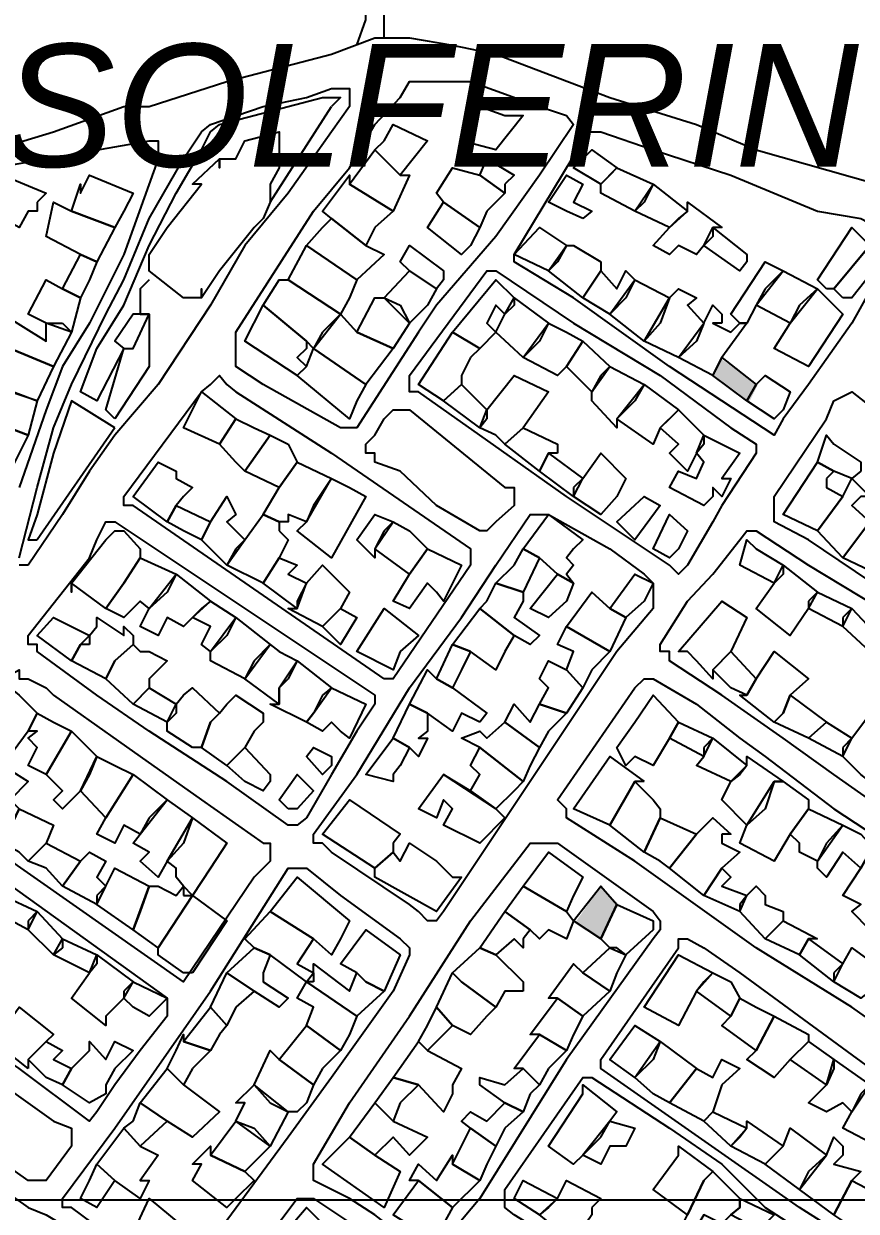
# Model space of a CAD drawing. Header units: millimetres. Extents: x -3588 to 75209, y -3737 to 38254.
# Drawn here: x 18924.9 to 19055.1, y 33038.2 to 33223.9 of the extents above; entities that cross this region are included whole.
import ezdxf

# ---------------------------------------------------------------- set-up
doc = ezdxf.new("R2010")
doc.units = ezdxf.units.MM
for name, color, linetype in [('H', 250, 'Continuous'), ('P', 253, 'Continuous'), ('T', 7, 'Continuous')]:
    doc.layers.add(name, color=color, linetype=linetype)

msp = doc.modelspace()

# ---------------------------------------------------------------- hatches: boundary and pattern name
at = {"layer": 'H', "linetype": 'Continuous'}
for points in [[(19039.693, 33167.466), (19038.285, 33164.65), (19032.923, 33168.875), (19034.044, 33171.419), (19039.693, 33167.466), (19039.693, 33167.466)], [(19011.174, 33083.351), (19015.127, 33089), (19017.96, 33086.167), (19015.127, 33080.806), (19011.174, 33083.351), (19011.174, 33083.351)]]:
    msp.add_hatch(color=256, dxfattribs=at).paths.add_polyline_path(points)

# ---------------------------------------------------------------- linework, layer by layer
msp.add_lwpolyline([(18769.536, 33854.934), (20358.747, 33854.934), (20358.747, 33039.938), (18769.536, 33039.938)], close=True)
at = {"layer": 'P', "color": 254}
for points in [[(18977.022, 33220.535), (18978.431, 33224.487), (18978.431, 33228.44), (18979.839, 33236.634)], [(18981.263, 33221.671), (18981.263, 33224.487), (18981.263, 33228.44), (18982.672, 33236.634)], [(18830.797, 33097.178), (18847.168, 33122.864), (18861.844, 33144.597), (18866.085, 33153.911), (18868.629, 33159.56), (18871.446, 33167.466), (18874.263, 33175.66), (18878.216, 33185.246), (18883.593, 33198.802), (18885.001, 33200.21), (18886.409, 33201.346), (18888.954, 33202.754), (18897.132, 33202.754), (18912.095, 33204.163), (18917.457, 33204.163), (18920.289, 33204.163), (18929.603, 33206.995), (18940.614, 33210.948), (18944.567, 33210.948), (18956.698, 33214.885), (18973.07, 33219.126), (18979.839, 33221.671), (18981.263, 33221.671)], [(18981.263, 33221.671), (18983.792, 33221.671)], [(18983.792, 33221.671), (18985.216, 33221.671), (18991.986, 33220.535), (18998.755, 33219.126), (19016.536, 33212.357), (19030.091, 33208.116), (19039.405, 33204.163), (19058.321, 33198.802), (19071.876, 33193.44), (19085.416, 33187.791), (19095.018, 33185.246), (19103.212, 33182.43), (19108.573, 33179.885), (19112.526, 33178.477), (19118.159, 33178.477), (19124.945, 33177.068), (19127.489, 33177.068), (19131.714, 33175.66), (19138.484, 33173.116), (19143.861, 33170.299), (19149.222, 33166.346), (19153.175, 33163.513), (19154.584, 33162.105), (19157.4, 33159.56)], [(18924.242, 33140.372), (18927.059, 33151.383), (18929.603, 33160.697), (18932.42, 33167.466), (18937.781, 33178.477), (18940.614, 33183.838), (18944.567, 33193.44), (18949.928, 33202.754), (18952.745, 33206.995), (18954.153, 33208.116), (18962.347, 33210.948), (18969.117, 33212.357), (18973.07, 33213.765), (18974.478, 33213.765), (18975.886, 33213.765), (18975.886, 33212.357), (18975.886, 33210.948), (18973.07, 33206.995), (18966.3, 33197.393), (18959.514, 33189.199), (18954.153, 33179.885), (18945.975, 33167.466), (18939.19, 33159.56), (18935.237, 33153.911), (18931.012, 33147.142), (18925.651, 33139.236)], [(18975.886, 33201.346), (18979.839, 33208.116), (18983.792, 33212.357), (18985.216, 33214.885), (18986.625, 33214.885), (18988.033, 33214.885), (18994.803, 33214.885), (19005.541, 33210.948), (19009.766, 33209.524), (19010.902, 33208.116), (19005.541, 33200.21), (18998.755, 33190.624), (18989.441, 33179.885), (18986.625, 33175.66), (18977.022, 33160.697), (18975.886, 33160.697), (18974.478, 33160.697), (18962.347, 33167.466), (18958.106, 33170.299), (18958.106, 33171.707), (18958.106, 33173.116), (18958.106, 33174.236), (18958.106, 33175.66), (18970.253, 33194.561), (18975.886, 33201.346)], [(18939.19, 33162.105), (18937.781, 33163.513), (18940.614, 33173.116), (18942.022, 33173.116), (18944.567, 33178.477), (18942.022, 33178.477), (18939.19, 33174.236), (18940.614, 33173.116), (18936.373, 33164.922), (18933.828, 33166.346), (18936.373, 33173.116), (18940.614, 33179.885), (18944.567, 33189.199), (18948.792, 33197.393), (18952.745, 33204.163), (18954.153, 33206.995), (18955.561, 33208.116), (18971.661, 33212.357), (18974.478, 33212.357), (18973.07, 33210.948)], [(18963.467, 33195.985), (18973.07, 33210.948)], [(19000.164, 33209.524), (19002.996, 33209.524), (18998.755, 33204.163), (18993.394, 33205.571), (18996.211, 33210.948), (19000.164, 33209.524)], [(18981.263, 33205.571), (18982.672, 33208.116), (18988.033, 33205.571), (18983.792, 33200.21), (18979.839, 33204.163), (18981.263, 33205.571)], [(18962.347, 33193.44), (18960.939, 33192.032), (18955.561, 33185.246), (18952.745, 33181.021), (18952.745, 33182.43), (18952.745, 33181.021), (18949.928, 33181.021), (18944.567, 33185.246), (18944.567, 33187.791), (18947.384, 33192.032), (18952.745, 33198.802), (18951.336, 33198.802), (18955.561, 33202.754), (18955.561, 33201.346), (18955.561, 33202.754), (18958.106, 33202.754), (18959.514, 33205.571), (18964.892, 33206.995), (18964.892, 33201.346), (18963.467, 33198.802), (18963.467, 33197.393), (18963.467, 33195.985), (18962.347, 33193.44)], [(19034.044, 33164.922), (19025.866, 33170.299), (19010.902, 33181.021), (19001.588, 33186.671), (19001.588, 33187.791), (19012.311, 33205.571), (19012.311, 33206.995), (19015.127, 33206.995), (19023.321, 33204.163), (19035.452, 33200.21), (19049.007, 33194.561), (19055.777, 33193.44), (19061.138, 33190.624), (19061.138, 33189.199), (19054.368, 33177.068), (19047.599, 33167.466), (19043.646, 33162.105), (19042.238, 33159.56), (19034.044, 33164.922)], [(18920.289, 33201.346), (18928.467, 33202.754), (18944.567, 33205.571), (18945.975, 33205.571), (18945.975, 33204.163), (18945.975, 33202.754), (18940.614, 33187.791), (18935.237, 33177.068), (18931.012, 33170.299), (18928.467, 33163.513), (18924.242, 33151.383)], [(18983.792, 33200.21), (18985.216, 33200.21), (18982.672, 33194.561), (18975.886, 33198.802), (18979.839, 33204.163), (18983.792, 33200.21)], [(19016.536, 33200.21), (19015.127, 33198.802), (19010.902, 33201.346), (19013.719, 33204.163), (19017.672, 33201.346), (19016.536, 33200.21)], [(19000.164, 33198.802), (19000.164, 33197.393), (18996.211, 33200.21), (18997.347, 33202.754), (19001.588, 33200.21), (19000.164, 33198.802)], [(18997.347, 33194.561), (18996.211, 33192.032), (18990.578, 33195.985), (18989.441, 33197.393), (18991.986, 33201.346), (18996.211, 33200.21), (19000.164, 33197.393), (18997.347, 33194.561)], [(19021.913, 33195.985), (19020.489, 33194.561), (19015.127, 33197.393), (19015.127, 33198.802), (19017.672, 33201.346), (19023.321, 33198.802), (19021.913, 33195.985)], [(18925.651, 33139.236), (18924.242, 33139.236)]]:
    msp.add_lwpolyline(points, dxfattribs=at)
at = {"layer": 'P'}
for points in [[(18927.059, 33195.985), (18927.059, 33194.561), (18925.651, 33194.561), (18924.242, 33192.032), (18921.698, 33193.44), (18918.865, 33194.561), (18921.698, 33200.21), (18928.467, 33197.393), (18927.059, 33195.985)], [(18940.614, 33194.561), (18939.19, 33192.032), (18932.42, 33194.561), (18933.828, 33198.802), (18933.828, 33197.393), (18935.237, 33200.21), (18942.022, 33197.393), (18940.614, 33194.561)], [(18979.839, 33192.032), (18978.431, 33189.199), (18973.07, 33193.44), (18971.661, 33194.561), (18975.886, 33200.21), (18975.886, 33198.802), (18982.672, 33194.561), (18979.839, 33192.032)], [(19012.311, 33193.44), (19009.766, 33194.561), (19006.949, 33195.985), (19009.766, 33200.21), (19012.311, 33198.802), (19010.902, 33195.985), (19013.719, 33194.561), (19012.311, 33193.44)], [(19027.274, 33193.44), (19025.866, 33192.032), (19020.489, 33194.561), (19023.321, 33198.802), (19028.682, 33194.561), (19027.274, 33193.44)], [(18932.42, 33194.561), (18939.19, 33192.032), (18936.373, 33186.671), (18933.828, 33187.791), (18928.467, 33190.624), (18929.603, 33195.985), (18932.42, 33194.561)], [(18994.803, 33189.199), (18993.394, 33187.791), (18988.033, 33192.032), (18990.578, 33195.985), (18996.211, 33192.032), (18994.803, 33189.199)], [(19032.635, 33190.624), (19031.227, 33189.199), (19030.091, 33187.791), (19027.274, 33189.199), (19025.866, 33187.791), (19023.321, 33189.199), (19025.866, 33192.032), (19028.682, 33194.561), (19028.682, 33195.985), (19034.044, 33192.032), (19032.635, 33192.032), (19032.635, 33190.624)], [(18971.661, 33192.032), (18973.07, 33193.44), (18978.431, 33189.199), (18981.263, 33187.791), (18977.022, 33183.838), (18969.117, 33189.199), (18971.661, 33192.032)], [(19008.358, 33186.671), (19006.949, 33185.246), (19001.588, 33187.791), (19005.541, 33192.032), (19009.766, 33189.199), (19008.358, 33186.671)], [(19037.997, 33186.671), (19036.86, 33185.246), (19031.227, 33189.199), (19032.635, 33192.032), (19037.997, 33187.791), (19037.997, 33186.671)], [(19050.415, 33182.43), (19049.007, 33183.838), (19054.368, 33192.032), (19057.185, 33189.199), (19051.552, 33182.43), (19050.415, 33182.43)], [(18935.237, 33183.838), (18933.828, 33181.021), (18931.012, 33182.43), (18933.828, 33187.791), (18936.373, 33186.671), (18935.237, 33183.838)], [(18975.886, 33181.021), (18974.478, 33178.477), (18966.3, 33183.838), (18969.117, 33189.199), (18977.022, 33183.838), (18975.886, 33181.021)], [(18990.578, 33183.838), (18989.441, 33182.43), (18985.216, 33185.246), (18983.792, 33186.671), (18985.216, 33189.199), (18990.578, 33185.246), (18990.578, 33183.838)], [(19015.127, 33186.671), (19015.127, 33185.246), (19012.311, 33181.021), (19006.949, 33185.246), (19009.766, 33189.199), (19010.902, 33189.199), (19015.127, 33186.671)], [(19052.96, 33181.021), (19051.552, 33182.43), (19057.185, 33189.199), (19059.73, 33187.791), (19054.368, 33181.021), (19052.96, 33181.021)], [(19040.813, 33182.43), (19039.405, 33179.885), (19037.997, 33177.068), (19036.86, 33177.068), (19035.452, 33178.477), (19040.813, 33186.671), (19043.646, 33185.246), (19040.813, 33182.43)], [(18931.012, 33182.43), (18933.828, 33181.021), (18932.42, 33175.66), (18928.467, 33177.068), (18925.651, 33178.477), (18928.467, 33183.838), (18931.012, 33182.43)], [(18944.567, 33183.838), (18943.143, 33182.43), (18943.143, 33178.477), (18944.567, 33178.477), (18944.567, 33170.299), (18939.19, 33162.105)], [(18971.661, 33175.66), (18970.253, 33173.116), (18969.117, 33174.236), (18962.347, 33179.885), (18964.892, 33183.838), (18966.3, 33183.838), (18974.478, 33178.477), (18971.661, 33175.66)], [(18988.033, 33179.885), (18985.216, 33177.068), (18981.263, 33181.021), (18985.216, 33185.246), (18989.441, 33182.43), (18988.033, 33179.885)], [(19025.866, 33139.236), (19009.766, 33149.974), (18996.211, 33159.56), (18986.625, 33166.346), (18985.216, 33166.346), (18985.216, 33167.466), (18985.216, 33168.875), (18997.347, 33185.246), (18998.755, 33185.246), (19010.902, 33177.068), (19024.441, 33168.875), (19035.452, 33160.697), (19039.405, 33158.152), (19039.405, 33156.744), (19034.044, 33148.55), (19032.635, 33146.021), (19028.682, 33139.236), (19027.274, 33137.827), (19025.866, 33139.236)], [(19001.588, 33179.885), (19000.164, 33178.477), (18998.755, 33179.885), (18997.347, 33177.068), (18998.755, 33175.66), (18996.211, 33173.116), (18991.986, 33175.66), (18998.755, 33183.838), (19001.588, 33181.021), (19001.588, 33179.885)], [(19019.08, 33181.021), (19016.536, 33178.477), (19012.311, 33181.021), (19015.127, 33185.246), (19017.672, 33182.43), (19019.08, 33185.246), (19020.489, 33183.838), (19019.08, 33181.021)], [(19024.441, 33177.068), (19021.913, 33174.236), (19016.536, 33178.477), (19020.489, 33183.838), (19025.866, 33181.021), (19024.441, 33177.068)], [(19046.19, 33179.885), (19044.766, 33177.068), (19039.405, 33179.885), (19043.646, 33185.246), (19049.007, 33182.43), (19046.19, 33179.885)], [(19030.091, 33174.236), (19027.274, 33171.707), (19021.913, 33174.236), (19025.866, 33181.021), (19027.274, 33182.43), (19030.091, 33181.021), (19028.682, 33179.885), (19031.227, 33177.068), (19030.091, 33174.236)], [(19051.552, 33179.885), (19052.96, 33178.477), (19047.599, 33170.299), (19042.238, 33173.116), (19044.766, 33177.068), (19049.007, 33182.43), (19051.552, 33179.885)], [(18983.792, 33179.885), (18985.216, 33177.068), (18982.672, 33173.116), (18977.022, 33175.66), (18979.839, 33181.021), (18981.263, 33181.021), (18983.792, 33179.885)], [(19005.541, 33174.236), (19002.996, 33171.707), (18998.755, 33175.66), (19000.164, 33178.477), (19001.588, 33181.021), (19006.949, 33177.068), (19005.541, 33174.236)], [(18931.012, 33177.068), (18932.42, 33175.66), (18929.603, 33170.299), (18922.818, 33173.116), (18920.289, 33174.236), (18921.698, 33178.477), (18928.467, 33174.236), (18928.467, 33177.068), (18931.012, 33177.068)], [(18969.117, 33173.116), (18967.708, 33171.707), (18969.117, 33170.299), (18967.708, 33168.875), (18959.514, 33174.236), (18962.347, 33179.885), (18969.117, 33174.236), (18969.117, 33173.116)], [(18977.022, 33175.66), (18982.672, 33173.116), (18978.431, 33167.466), (18970.253, 33173.116), (18974.478, 33178.477), (18977.022, 33175.66)], [(19034.044, 33177.068), (19032.635, 33177.068), (19035.452, 33175.66), (19036.86, 33177.068), (19037.997, 33177.068), (19034.044, 33171.707), (19032.635, 33168.875), (19027.274, 33171.707), (19031.227, 33177.068), (19032.635, 33179.885), (19034.044, 33178.477), (19034.044, 33177.068)], [(19009.766, 33175.66), (19012.311, 33174.236), (19009.766, 33170.299), (19008.358, 33168.875), (19002.996, 33171.707), (19006.949, 33177.068), (19009.766, 33175.66)], [(18994.803, 33171.707), (18993.394, 33168.875), (18993.394, 33167.466), (18990.578, 33164.922), (18986.625, 33167.466), (18991.986, 33175.66), (18996.211, 33173.116), (18994.803, 33171.707)], [(18922.818, 33166.346), (18920.289, 33167.466), (18922.818, 33173.116), (18929.603, 33170.299), (18927.059, 33164.922), (18922.818, 33166.346)], [(18977.022, 33164.922), (18975.886, 33162.105), (18967.708, 33168.875), (18969.117, 33170.299), (18970.253, 33173.116), (18978.431, 33167.466), (18977.022, 33164.922)], [(19015.127, 33168.875), (19013.719, 33166.346), (19009.766, 33170.299), (19012.311, 33174.236), (19016.536, 33170.299), (19015.127, 33168.875)], [(19039.405, 33167.466), (19037.997, 33164.922), (19032.635, 33168.875), (19034.044, 33171.707), (19039.405, 33167.466), (19039.405, 33167.466)], [(18920.289, 33167.466), (18927.059, 33164.922), (18925.651, 33159.56), (18918.865, 33162.105), (18916.048, 33163.513), (18914.912, 33163.513), (18917.457, 33168.875), (18920.289, 33167.466)], [(18981.263, 33121.456), (18942.022, 33148.55), (18940.614, 33148.55), (18940.614, 33149.974), (18952.745, 33166.346), (18954.153, 33167.466), (18955.561, 33168.875), (18956.698, 33167.466), (18958.106, 33166.346), (18973.07, 33156.744), (18994.803, 33141.78), (18994.803, 33139.236), (18982.672, 33121.456), (18981.263, 33121.456)], [(18998.755, 33159.56), (18996.211, 33160.697), (18997.347, 33163.513), (19001.588, 33168.875), (19006.949, 33166.346), (19002.996, 33160.697), (19000.164, 33158.152), (18998.755, 33159.56)], [(19020.489, 33164.922), (19017.672, 33162.105), (19017.672, 33160.697), (19013.719, 33164.922), (19013.719, 33166.346), (19016.536, 33170.299), (19021.913, 33167.466), (19020.489, 33164.922)], [(19043.646, 33163.513), (19042.238, 33162.105), (19037.997, 33164.922), (19039.405, 33167.466), (19040.813, 33168.875), (19044.766, 33166.346), (19043.646, 33163.513)], [(18997.347, 33162.105), (18996.211, 33160.697), (18990.578, 33164.922), (18993.394, 33167.466), (18997.347, 33163.513), (18997.347, 33162.105)], [(19025.866, 33162.105), (19024.441, 33160.697), (19023.321, 33158.152), (19017.672, 33162.105), (19021.913, 33167.466), (19027.274, 33163.513), (19025.866, 33162.105)], [(18951.336, 33163.513), (18952.745, 33166.346), (18958.106, 33162.105), (18955.561, 33158.152), (18949.928, 33160.697), (18951.336, 33163.513)], [(19096.426, 33109.325), (19070.74, 33126.817), (19059.73, 33135.011), (19047.599, 33143.189), (19042.238, 33146.021), (19042.238, 33147.142), (19042.238, 33149.974), (19050.415, 33162.105), (19051.552, 33164.922), (19054.368, 33166.346), (19059.73, 33162.105), (19067.924, 33156.744), (19078.646, 33149.974), (19088.248, 33143.189), (19096.426, 33137.827), (19105.74, 33132.466), (19108.573, 33129.649), (19109.981, 33128.225), (19109.981, 33126.817), (19101.787, 33114.686), (19098.971, 33109.325), (19097.834, 33109.325), (19096.426, 33109.325)], [(18939.19, 33160.697), (18932.42, 33164.922), (18929.603, 33156.744), (18927.059, 33147.142), (18925.651, 33143.189), (18927.059, 33143.189)], [(18989.441, 33148.55), (18983.792, 33153.911), (18979.839, 33155.335), (18979.839, 33156.744), (18978.431, 33156.744), (18978.431, 33158.152), (18979.839, 33159.56), (18981.263, 33162.105), (18982.672, 33163.513), (18983.792, 33163.513), (18985.216, 33163.513), (19000.164, 33151.383), (19001.588, 33151.383), (19001.588, 33149.974), (19001.588, 33148.55), (18998.755, 33146.021), (18997.347, 33144.597), (18996.211, 33144.597), (18989.441, 33148.55)], [(19031.227, 33158.152), (19030.091, 33156.744), (19028.682, 33153.911), (19025.866, 33156.744), (19027.274, 33158.152), (19024.441, 33160.697), (19027.274, 33163.513), (19031.227, 33159.56), (19031.227, 33158.152)], [(18924.242, 33156.744), (18922.818, 33153.911), (18916.048, 33156.744), (18918.865, 33162.105), (18925.651, 33159.56), (18924.242, 33156.744)], [(18960.939, 33160.697), (18963.467, 33159.56), (18959.514, 33153.911), (18958.106, 33155.335), (18955.561, 33158.152), (18958.106, 33162.105), (18960.939, 33160.697)], [(18939.19, 33160.697), (18927.059, 33143.189)], [(19008.358, 33156.744), (19006.949, 33156.744), (19005.541, 33153.911), (19000.164, 33158.152), (19002.996, 33160.697), (19008.358, 33158.152), (19008.358, 33156.744)], [(18966.3, 33158.152), (18967.708, 33155.335), (18964.892, 33151.383), (18959.514, 33153.911), (18963.467, 33159.56), (18966.3, 33158.152)], [(19032.635, 33149.974), (19031.227, 33148.55), (19025.866, 33151.383), (19027.274, 33153.911), (19030.091, 33152.791), (19031.227, 33155.335), (19030.091, 33156.744), (19031.227, 33159.56), (19036.86, 33156.744), (19034.044, 33152.791), (19035.452, 33152.791), (19034.044, 33149.974), (19032.635, 33151.383), (19032.635, 33149.974)], [(19055.777, 33153.911), (19054.368, 33152.791), (19051.552, 33153.911), (19049.007, 33155.335), (19050.415, 33159.56), (19051.552, 33158.152), (19055.777, 33155.335), (19055.777, 33153.911)], [(19010.902, 33151.383), (19010.902, 33149.974), (19005.541, 33153.911), (19006.949, 33156.744), (19012.311, 33152.791), (19010.902, 33151.383)], [(19017.672, 33149.974), (19015.127, 33147.142), (19010.902, 33149.974), (19012.311, 33152.791), (19015.127, 33156.744), (19019.08, 33152.791), (19017.672, 33149.974)], [(18949.928, 33149.974), (18948.792, 33148.55), (18947.384, 33146.021), (18942.022, 33149.974), (18945.975, 33155.335), (18948.792, 33153.911), (18948.792, 33152.791), (18951.336, 33151.383), (18949.928, 33149.974)], [(18970.253, 33148.55), (18969.117, 33146.021), (18966.3, 33147.142), (18966.3, 33146.021), (18964.892, 33146.021), (18962.347, 33147.142), (18964.892, 33151.383), (18967.708, 33155.335), (18973.07, 33152.791), (18970.253, 33148.55)], [(19050.415, 33152.791), (19050.415, 33151.383), (19052.96, 33149.974), (19049.007, 33144.597), (19043.646, 33147.142), (19049.007, 33155.335), (19051.552, 33153.911), (19050.415, 33152.791)], [(18975.886, 33151.383), (18978.431, 33149.974), (18973.07, 33140.372), (18967.708, 33144.597), (18969.117, 33146.021), (18973.07, 33152.791), (18975.886, 33151.383)], [(19055.777, 33149.974), (19054.368, 33148.55), (19057.185, 33146.021), (19052.96, 33140.372), (19049.007, 33144.597), (19052.96, 33149.974), (19054.368, 33152.791), (19057.185, 33149.974), (19055.777, 33149.974)], [(18949.928, 33144.597), (18947.384, 33146.021), (18948.792, 33148.55), (18954.153, 33146.021), (18952.745, 33143.189), (18949.928, 33144.597)], [(18958.106, 33141.78), (18956.698, 33139.236), (18952.745, 33143.189), (18954.153, 33146.021), (18956.698, 33149.974), (18958.106, 33147.142), (18956.698, 33146.021), (18959.514, 33143.189), (18958.106, 33141.78)], [(19019.08, 33144.597), (19017.672, 33146.021), (19021.913, 33149.974), (19024.441, 33148.55), (19020.489, 33143.189), (19019.08, 33144.597)], [(18964.892, 33144.597), (18966.3, 33143.189), (18964.892, 33140.372), (18962.347, 33136.419), (18956.698, 33139.236), (18959.514, 33143.189), (18962.347, 33147.142), (18964.892, 33146.021), (18964.892, 33144.597)], [(18986.625, 33085.047), (18985.216, 33086.167), (18973.07, 33094.361), (18971.661, 33095.77), (18970.253, 33095.77), (18970.253, 33097.178), (18977.022, 33106.492), (18985.216, 33120.047), (18993.394, 33131.058), (18998.755, 33139.236), (19004.117, 33147.142), (19005.541, 33147.142), (19006.949, 33147.142), (19016.536, 33141.78), (19021.913, 33137.827), (19023.321, 33136.419), (19023.321, 33135.011), (19023.321, 33132.466), (19017.672, 33125.697), (19004.117, 33105.372), (18990.578, 33085.047), (18989.441, 33083.623), (18988.033, 33083.623), (18986.625, 33085.047)], [(18981.263, 33144.597), (18979.839, 33141.78), (18979.839, 33140.372), (18977.022, 33143.189), (18979.839, 33147.142), (18982.672, 33146.021), (18981.263, 33144.597)], [(19010.902, 33141.78), (19009.766, 33140.372), (19010.902, 33139.236), (19009.766, 33137.827), (19010.902, 33136.419), (19008.358, 33137.827), (19005.541, 33140.372), (19002.996, 33141.78), (19006.949, 33147.142), (19012.311, 33143.189), (19010.902, 33141.78)], [(19027.274, 33141.78), (19025.866, 33140.372), (19023.321, 33141.78), (19025.866, 33147.142), (19028.682, 33144.597), (19027.274, 33141.78)], [(19062.562, 33143.189), (19061.138, 33141.78), (19058.321, 33137.827), (19052.96, 33140.372), (19057.185, 33146.021), (19059.73, 33144.597), (19061.138, 33147.142), (19063.971, 33146.021), (19062.562, 33143.189)], [(18936.373, 33143.189), (18937.781, 33146.021), (18939.19, 33146.021), (18979.839, 33118.911), (18979.839, 33117.503), (18977.022, 33113.262), (18973.07, 33106.492), (18969.117, 33099.723), (18967.708, 33098.586), (18966.3, 33098.586), (18956.698, 33105.372), (18944.567, 33113.262), (18936.373, 33118.911), (18927.059, 33125.697), (18927.059, 33126.817), (18925.651, 33126.817), (18925.651, 33128.225), (18935.237, 33140.372), (18936.373, 33143.189)], [(18985.216, 33144.597), (18988.033, 33141.78), (18985.216, 33137.827), (18979.839, 33141.78), (18982.672, 33146.021), (18985.216, 33144.597)], [(18940.614, 33136.419), (18937.781, 33132.466), (18932.42, 33136.419), (18932.42, 33135.011), (18932.42, 33136.419), (18937.781, 33143.189), (18939.19, 33144.597), (18940.614, 33144.597), (18943.143, 33141.78), (18943.143, 33140.372), (18940.614, 33136.419)], [(19032.635, 33137.827), (19036.86, 33143.189), (19037.997, 33144.597), (19039.405, 33144.597), (19047.599, 33139.236), (19061.138, 33131.058)], [(19043.646, 33137.827), (19042.238, 33136.419), (19036.86, 33139.236), (19037.997, 33143.189), (19039.405, 33141.78), (19043.646, 33139.236), (19043.646, 33137.827)], [(18989.441, 33135.011), (18988.033, 33136.419), (18985.216, 33132.466), (18982.672, 33133.586), (18985.216, 33137.827), (18988.033, 33141.78), (18993.394, 33139.236), (18990.578, 33133.586), (18989.441, 33135.011)], [(19001.588, 33139.236), (19002.996, 33141.78), (19005.541, 33140.372), (19002.996, 33135.011), (18998.755, 33136.419), (19001.588, 33139.236)], [(18947.384, 33135.011), (18944.567, 33132.466), (18943.143, 33133.586), (18940.614, 33131.058), (18937.781, 33132.466), (18940.614, 33136.419), (18943.143, 33140.372), (18948.792, 33137.827), (18947.384, 33135.011)], [(18967.708, 33133.586), (18967.708, 33132.466), (18962.347, 33136.419), (18964.892, 33140.372), (18967.708, 33139.236), (18966.3, 33137.827), (18969.117, 33136.419), (18967.708, 33133.586)], [(18971.661, 33129.649), (18966.3, 33132.466), (18967.708, 33132.466), (18969.117, 33136.419), (18971.661, 33139.236), (18975.886, 33135.011), (18974.478, 33132.466), (18971.661, 33129.649)], [(19047.599, 33133.586), (19047.599, 33132.466), (19044.766, 33128.225), (19039.405, 33132.466), (19042.238, 33136.419), (19043.646, 33139.236), (19049.007, 33135.011), (19047.599, 33133.586)], [(18952.745, 33132.466), (18951.336, 33131.058), (18949.928, 33129.649), (18947.384, 33131.058), (18945.975, 33128.225), (18943.143, 33129.649), (18944.567, 33132.466), (18948.792, 33137.827), (18954.153, 33133.586), (18952.745, 33132.466)], [(19009.766, 33133.586), (19006.949, 33131.058), (19004.117, 33132.466), (19008.358, 33137.827), (19010.902, 33136.419), (19009.766, 33133.586)], [(19021.913, 33133.586), (19019.08, 33131.058), (19016.536, 33132.466), (19020.489, 33137.827), (19023.321, 33136.419), (19021.913, 33133.586)], [(19057.185, 33102.539), (19051.552, 33106.492), (19043.646, 33112.141), (19034.044, 33118.911), (19025.866, 33124.272), (19025.866, 33125.697), (19024.441, 33125.697), (19024.441, 33126.817), (19028.682, 33133.586), (19032.635, 33137.827)], [(18997.347, 33133.586), (18998.755, 33136.419), (19002.996, 33135.011), (19002.996, 33133.586), (19001.588, 33131.058), (19005.541, 33128.225), (19004.117, 33126.817), (19001.588, 33128.225), (18996.211, 33132.466), (18997.347, 33133.586)], [(18956.698, 33128.225), (18954.153, 33125.697), (18952.745, 33126.817), (18954.153, 33129.649), (18951.336, 33131.058), (18954.153, 33133.586), (18958.106, 33131.058), (18956.698, 33128.225)], [(19016.536, 33132.466), (19019.08, 33131.058), (19016.536, 33125.697), (19009.766, 33129.649), (19013.719, 33135.011), (19016.536, 33132.466)], [(19028.682, 33125.697), (19027.274, 33125.697), (19034.044, 33133.586), (19037.997, 33131.058), (19035.452, 33125.697), (19032.635, 33122.864), (19032.635, 33121.456), (19030.091, 33124.272), (19028.682, 33125.697)], [(19052.96, 33131.058), (19052.96, 33129.649), (19047.599, 33132.466), (19049.007, 33135.011), (19054.368, 33132.466), (19052.96, 33131.058)], [(18973.07, 33128.225), (18971.661, 33129.649), (18974.478, 33132.466), (18977.022, 33131.058), (18974.478, 33126.817), (18973.07, 33128.225)], [(18983.792, 33125.697), (18982.672, 33122.864), (18977.022, 33125.697), (18981.263, 33132.466), (18986.625, 33128.225), (18983.792, 33125.697)], [(19000.164, 33125.697), (18998.755, 33122.864), (18994.803, 33125.697), (18991.986, 33126.817), (18996.211, 33132.466), (19001.588, 33128.225), (19000.164, 33125.697)], [(19058.321, 33126.817), (19057.185, 33125.697), (19052.96, 33129.649), (19054.368, 33132.466), (19058.321, 33128.225), (19058.321, 33126.817)], [(18935.237, 33126.817), (18933.828, 33126.817), (18932.42, 33124.272), (18927.059, 33128.225), (18929.603, 33131.058), (18935.237, 33128.225), (18935.237, 33126.817)], [(18942.022, 33128.225), (18942.022, 33126.817), (18939.19, 33124.272), (18937.781, 33121.456), (18932.42, 33124.272), (18933.828, 33126.817), (18935.237, 33128.225), (18936.373, 33129.649), (18936.373, 33131.058), (18940.614, 33128.225), (18940.614, 33129.649), (18942.022, 33128.225)], [(18960.939, 33124.272), (18959.514, 33121.456), (18954.153, 33124.272), (18954.153, 33125.697), (18958.106, 33131.058), (18963.467, 33126.817), (18960.939, 33124.272)], [(19013.719, 33122.864), (19012.311, 33120.047), (19009.766, 33122.864), (19010.902, 33125.697), (19008.358, 33126.817), (19009.766, 33129.649), (19016.536, 33125.697), (19013.719, 33122.864)], [(18944.567, 33125.697), (18947.384, 33124.272), (18944.567, 33121.456), (18944.567, 33120.047), (18942.022, 33117.503), (18937.781, 33121.456), (18939.19, 33124.272), (18942.022, 33126.817), (18943.143, 33125.697), (18944.567, 33125.697)], [(18966.3, 33121.456), (18964.892, 33120.047), (18964.892, 33118.911), (18964.892, 33117.503), (18959.514, 33121.456), (18963.467, 33126.817), (18964.892, 33125.697), (18967.708, 33124.272), (18966.3, 33121.456)], [(18993.394, 33122.864), (18991.986, 33120.047), (18989.441, 33121.456), (18991.986, 33126.817), (18994.803, 33125.697), (18993.394, 33122.864)], [(19035.452, 33120.047), (19032.635, 33122.864), (19035.452, 33125.697), (19039.405, 33121.456), (19037.997, 33118.911), (19035.452, 33120.047)], [(19042.238, 33114.686), (19036.86, 33118.911), (19037.997, 33118.911), (19039.405, 33121.456), (19042.238, 33125.697), (19047.599, 33121.456), (19044.766, 33118.911), (19043.646, 33116.094), (19042.238, 33114.686)], [(18928.467, 33120.047), (18929.603, 33118.911), (18943.143, 33109.325), (18952.745, 33102.539), (18962.347, 33095.77), (18963.467, 33095.77), (18963.467, 33094.361), (18963.467, 33092.937), (18960.939, 33090.408), (18949.928, 33074.037), (18909.279, 33102.539), (18908.142, 33102.539), (18909.279, 33103.948), (18914.912, 33112.141), (18921.698, 33121.456), (18924.242, 33122.864), (18924.242, 33121.456), (18925.651, 33121.456), (18928.467, 33120.047)], [(18971.661, 33118.911), (18970.253, 33116.094), (18969.117, 33114.686), (18963.467, 33117.503), (18964.892, 33117.503), (18964.892, 33118.911), (18964.892, 33120.047), (18967.708, 33124.272), (18973.07, 33120.047), (18971.661, 33118.911)], [(18996.211, 33114.686), (18993.394, 33116.094), (18991.986, 33113.262), (18988.033, 33116.094), (18985.216, 33117.503), (18988.033, 33122.864), (18989.441, 33121.456), (18991.986, 33120.047), (18997.347, 33116.094), (18996.211, 33114.686)], [(19009.766, 33122.864), (19012.311, 33120.047), (19009.766, 33116.094), (19005.541, 33117.503), (19006.949, 33120.047), (19005.541, 33121.456), (19006.949, 33124.272), (19009.766, 33122.864)], [(19065.091, 33063.298), (19063.971, 33063.298), (19054.368, 33070.084), (19039.405, 33079.398), (19020.489, 33092.937), (19009.766, 33099.723), (19009.766, 33101.131), (19008.358, 33102.539), (19020.489, 33120.047), (19021.913, 33121.456), (19023.321, 33121.456), (19030.091, 33117.503), (19036.86, 33112.141), (19040.813, 33109.325), (19051.552, 33101.131), (19059.73, 33095.77), (19069.332, 33089), (19076.101, 33085.047), (19077.51, 33083.623), (19078.646, 33082.214), (19078.646, 33079.398), (19073.285, 33072.612), (19066.515, 33063.298), (19065.091, 33063.298)], [(18924.242, 33118.911), (18927.059, 33116.094), (18925.651, 33113.262), (18921.698, 33107.9), (18918.865, 33109.325), (18916.048, 33112.141), (18920.289, 33117.503), (18922.818, 33120.047), (18924.242, 33118.911)], [(18948.792, 33116.094), (18947.384, 33114.686), (18942.022, 33117.503), (18944.567, 33120.047), (18948.792, 33117.503), (18948.792, 33116.094)], [(18951.336, 33110.733), (18947.384, 33113.262), (18947.384, 33114.686), (18948.792, 33117.503), (18949.928, 33118.911), (18951.336, 33120.047), (18955.561, 33116.094), (18954.153, 33114.686), (18952.745, 33110.733), (18951.336, 33110.733)], [(18962.347, 33114.686), (18960.939, 33113.262), (18959.514, 33110.733), (18958.106, 33109.325), (18956.698, 33107.9), (18952.745, 33110.733), (18954.153, 33114.686), (18955.561, 33116.094), (18956.698, 33117.503), (18958.106, 33118.911), (18962.347, 33116.094), (18962.347, 33114.686)], [(18974.478, 33113.262), (18973.07, 33114.686), (18971.661, 33113.262), (18969.117, 33114.686), (18970.253, 33116.094), (18973.07, 33120.047), (18978.431, 33117.503), (18975.886, 33112.141), (18974.478, 33113.262)], [(19020.489, 33114.686), (19023.321, 33118.911), (19027.274, 33114.686), (19025.866, 33112.141), (19023.321, 33107.9), (19020.489, 33109.325), (19019.08, 33107.9), (19017.672, 33110.733), (19020.489, 33114.686)], [(19047.599, 33112.141), (19042.238, 33114.686), (19043.646, 33116.094), (19044.766, 33118.911), (19050.415, 33114.686), (19047.599, 33112.141)], [(18988.033, 33114.686), (18988.033, 33113.262), (18986.625, 33112.141), (18988.033, 33112.141), (18986.625, 33109.325), (18985.216, 33110.733), (18982.672, 33112.141), (18985.216, 33117.503), (18988.033, 33116.094), (18988.033, 33114.686)], [(19006.949, 33113.262), (19005.541, 33110.733), (19000.164, 33114.686), (19001.588, 33117.503), (19004.117, 33114.686), (19005.541, 33117.503), (19009.766, 33116.094), (19006.949, 33113.262)], [(19055.777, 33106.492), (19052.96, 33109.325), (19054.368, 33112.141), (19058.321, 33117.503), (19063.971, 33113.262), (19059.73, 33107.9), (19057.185, 33105.372), (19055.777, 33106.492)], [(18929.603, 33114.686), (18932.42, 33113.262), (18928.467, 33106.492), (18925.651, 33107.9), (18927.059, 33110.733), (18925.651, 33112.141), (18927.059, 33113.262), (18925.651, 33113.262), (18927.059, 33116.094), (18929.603, 33114.686)], [(18935.237, 33106.492), (18933.828, 33103.948), (18931.012, 33101.131), (18929.603, 33102.539), (18931.012, 33103.948), (18928.467, 33106.492), (18932.42, 33113.262), (18936.373, 33109.325), (18935.237, 33106.492)], [(19004.117, 33107.9), (19002.996, 33105.372), (18996.211, 33110.733), (18993.394, 33112.141), (18996.211, 33113.262), (18997.347, 33112.141), (19000.164, 33114.686), (19005.541, 33110.733), (19004.117, 33107.9)], [(19031.227, 33110.733), (19031.227, 33109.325), (19025.866, 33112.141), (19027.274, 33114.686), (19032.635, 33112.141), (19031.227, 33110.733)], [(19052.96, 33110.733), (19052.96, 33109.325), (19047.599, 33112.141), (19050.415, 33114.686), (19054.368, 33112.141), (19052.96, 33110.733)], [(18983.792, 33107.9), (18982.672, 33106.492), (18982.672, 33105.372), (18978.431, 33106.492), (18982.672, 33112.141), (18985.216, 33110.733), (18983.792, 33107.9)], [(19036.86, 33106.492), (19035.452, 33105.372), (19030.091, 33107.9), (19031.227, 33109.325), (19032.635, 33112.141), (19037.997, 33107.9), (19036.86, 33106.492)], [(18963.467, 33105.372), (18962.347, 33103.948), (18959.514, 33105.372), (18956.698, 33107.9), (18958.106, 33109.325), (18959.514, 33110.733), (18963.467, 33106.492), (18963.467, 33105.372)], [(18973.07, 33107.9), (18971.661, 33106.492), (18969.117, 33109.325), (18970.253, 33110.733), (18973.07, 33109.325), (18973.07, 33107.9)], [(19001.588, 33103.948), (18998.755, 33101.131), (18990.578, 33106.492), (18994.803, 33103.948), (18996.211, 33106.492), (18994.803, 33107.9), (18996.211, 33110.733), (19002.996, 33105.372), (19001.588, 33103.948)], [(18921.698, 33095.77), (18916.048, 33099.723), (18921.698, 33107.9), (18925.651, 33105.372), (18922.818, 33102.539), (18924.242, 33101.131), (18921.698, 33095.77)], [(18939.19, 33107.9), (18942.022, 33106.492), (18937.781, 33099.723), (18933.828, 33103.948), (18936.373, 33109.325), (18939.19, 33107.9)], [(19021.913, 33105.372), (19020.489, 33105.372), (19016.536, 33098.586), (19010.902, 33101.131), (19016.536, 33109.325), (19021.913, 33105.372)], [(19040.813, 33101.131), (19037.997, 33098.586), (19034.044, 33102.539), (19035.452, 33105.372), (19037.997, 33107.9), (19037.997, 33109.325), (19043.646, 33105.372), (19042.238, 33105.372), (19040.813, 33101.131)], [(18944.567, 33099.723), (18943.143, 33097.178), (18940.614, 33098.586), (18939.19, 33095.77), (18936.373, 33097.178), (18937.781, 33099.723), (18942.022, 33106.492), (18947.384, 33102.539), (18944.567, 33099.723)], [(18966.3, 33101.131), (18964.892, 33102.539), (18967.708, 33106.492), (18970.253, 33103.948), (18967.708, 33101.131), (18966.3, 33101.131)], [(18994.803, 33103.948), (18998.755, 33101.131), (19000.164, 33099.723), (18996.211, 33095.77), (18990.578, 33098.586), (18991.986, 33101.131), (18990.578, 33102.539), (18989.441, 33099.723), (18986.625, 33101.131), (18990.578, 33106.492), (18994.803, 33103.948)], [(19024.441, 33099.723), (19021.913, 33094.361), (19016.536, 33098.586), (19020.489, 33105.372), (19023.321, 33102.539), (19024.441, 33101.131), (19024.441, 33099.723)], [(19044.766, 33097.178), (19042.238, 33092.937), (19036.86, 33095.77), (19037.997, 33098.586), (19042.238, 33105.372), (19043.646, 33105.372), (19047.599, 33102.539), (19047.599, 33101.131), (19044.766, 33097.178)], [(18949.928, 33095.77), (18947.384, 33092.937), (18945.975, 33090.408), (18943.143, 33092.937), (18944.567, 33094.361), (18942.022, 33095.77), (18943.143, 33097.178), (18947.384, 33102.539), (18951.336, 33099.723), (18949.928, 33095.77)], [(18982.672, 33095.77), (18982.672, 33094.361), (18979.839, 33091.817), (18971.661, 33097.178), (18975.886, 33102.539), (18983.792, 33097.178), (18982.672, 33095.77)], [(18924.242, 33094.361), (18921.698, 33095.77), (18924.242, 33101.131), (18929.603, 33098.586), (18928.467, 33095.77), (18925.651, 33092.937), (18924.242, 33094.361)], [(19050.415, 33095.77), (19049.007, 33092.937), (19046.19, 33094.361), (19046.19, 33095.77), (19044.766, 33097.178), (19047.599, 33101.131), (19052.96, 33098.586), (19050.415, 33095.77)], [(18943.143, 33063.298), (18939.19, 33057.937), (18936.373, 33053.712), (18935.237, 33052.288), (18924.242, 33060.481), (18912.095, 33068.675), (18897.132, 33079.398), (18895.724, 33080.806), (18895.724, 33082.214), (18901.373, 33091.817), (18906.734, 33098.586), (18908.142, 33099.723), (18947.384, 33071.492), (18947.384, 33068.675), (18943.143, 33063.298)], [(18954.153, 33091.817), (18951.336, 33087.576), (18949.928, 33089), (18948.792, 33090.408), (18948.792, 33091.817), (18947.384, 33092.937), (18951.336, 33099.723), (18956.698, 33095.77), (18954.153, 33091.817)], [(19024.441, 33092.937), (19021.913, 33094.361), (19024.441, 33099.723), (19030.091, 33097.178), (19025.866, 33091.817), (19024.441, 33092.937)], [(19034.044, 33097.178), (19034.044, 33095.77), (19036.86, 33094.361), (19034.044, 33091.817), (19031.227, 33087.576), (19025.866, 33091.817), (19030.091, 33097.178), (19032.635, 33099.723), (19035.452, 33097.178), (19034.044, 33097.178)], [(19055.777, 33097.178), (19058.321, 33094.361), (19057.185, 33094.361), (19055.777, 33091.817), (19052.96, 33094.361), (19050.415, 33090.408), (19049.007, 33091.817), (19049.007, 33092.937), (19052.96, 33098.586), (19055.777, 33097.178)], [(18928.467, 33091.817), (18925.651, 33092.937), (18928.467, 33095.77), (18933.828, 33092.937), (18931.012, 33089), (18928.467, 33091.817)], [(18979.839, 33037.612), (18975.886, 33040.157), (18970.253, 33042.973), (18970.253, 33044.398), (18970.253, 33045.518), (18975.886, 33055.12), (18985.216, 33068.675), (18994.803, 33083.623), (19004.117, 33095.77), (19005.541, 33095.77), (19006.949, 33095.77), (19008.358, 33095.77), (19023.321, 33085.047), (19024.441, 33083.623), (19024.441, 33082.214), (19023.321, 33080.806), (19009.766, 33061.89), (18996.211, 33040.157), (18990.578, 33033.387), (18989.441, 33031.963), (18989.441, 33030.843), (18988.033, 33031.963), (18985.216, 33033.387), (18979.839, 33037.612)], [(18989.441, 33092.937), (18991.986, 33090.408), (18993.394, 33090.408), (18989.441, 33085.047), (18979.839, 33090.408), (18979.839, 33091.817), (18982.672, 33094.361), (18983.792, 33092.937), (18985.216, 33095.77), (18989.441, 33092.937)], [(18936.373, 33087.576), (18936.373, 33086.167), (18931.012, 33089), (18933.828, 33092.937), (18935.237, 33094.361), (18937.781, 33092.937), (18936.373, 33090.408), (18937.781, 33089), (18936.373, 33087.576)], [(19010.902, 33087.576), (19009.766, 33085.047), (19002.996, 33089), (19006.949, 33094.361), (19012.311, 33090.408), (19010.902, 33087.576)], [(19059.73, 33087.576), (19057.185, 33083.623), (19057.185, 33082.214), (19054.368, 33085.047), (19055.777, 33086.167), (19052.96, 33087.576), (19055.777, 33091.817), (19057.185, 33094.361), (19062.562, 33090.408), (19059.73, 33087.576)], [(18948.792, 33026.602), (18932.42, 33038.748), (18931.012, 33038.748), (18931.012, 33040.157), (18939.19, 33051.167), (18954.153, 33072.612), (18966.3, 33091.817), (18967.708, 33091.817), (18969.117, 33091.817), (18974.478, 33087.576), (18983.792, 33080.806), (18985.216, 33079.398), (18985.216, 33078.262), (18982.672, 33072.612), (18973.07, 33059.073), (18966.3, 33049.759), (18951.336, 33029.434), (18949.928, 33026.602), (18948.792, 33026.602)], [(18943.143, 33085.047), (18942.022, 33082.214), (18936.373, 33086.167), (18937.781, 33089), (18939.19, 33091.817), (18944.567, 33089), (18943.143, 33085.047)], [(19036.86, 33086.167), (19036.86, 33085.047), (19031.227, 33087.576), (19034.044, 33091.817), (19035.452, 33090.408), (19034.044, 33089), (19037.997, 33087.576), (19036.86, 33086.167)], [(18949.928, 33087.576), (18951.336, 33087.576), (18945.975, 33079.398), (18942.022, 33082.214), (18944.567, 33089), (18945.975, 33089), (18948.792, 33087.576), (18949.928, 33089), (18949.928, 33087.576)], [(18974.478, 33080.806), (18973.07, 33078.262), (18970.253, 33080.806), (18963.467, 33085.047), (18967.708, 33090.408), (18975.886, 33083.623), (18974.478, 33080.806)], [(19009.766, 33085.047), (19010.902, 33083.623), (19009.766, 33080.806), (19006.949, 33082.214), (19005.541, 33080.806), (19004.117, 33082.214), (19000.164, 33085.047), (19002.996, 33089), (19009.766, 33085.047)], [(19010.902, 33083.623), (19015.127, 33089), (19017.672, 33086.167), (19015.127, 33080.806), (19010.902, 33083.623), (19010.902, 33083.623)], [(19043.646, 33085.047), (19043.646, 33083.623), (19040.813, 33080.806), (19036.86, 33085.047), (19037.997, 33087.576), (19039.405, 33089), (19040.813, 33087.576), (19040.813, 33086.167), (19043.646, 33085.047)], [(18925.651, 33083.623), (18925.651, 33082.214), (18920.289, 33085.047), (18921.698, 33087.576), (18927.059, 33085.047), (18925.651, 33083.623)], [(18951.336, 33075.445), (18949.928, 33075.445), (18945.975, 33078.262), (18945.975, 33079.398), (18951.336, 33087.576), (18956.698, 33083.623), (18951.336, 33075.445)], [(19017.672, 33079.398), (19016.536, 33079.398), (19015.127, 33080.806), (19017.672, 33086.167), (19023.321, 33083.623), (19023.321, 33082.214), (19019.08, 33078.262), (19017.672, 33079.398)], [(18931.012, 33079.398), (18929.603, 33078.262), (18925.651, 33082.214), (18927.059, 33085.047), (18931.012, 33080.806), (18931.012, 33079.398)], [(18970.253, 33074.037), (18969.117, 33074.037), (18963.467, 33078.262), (18960.939, 33079.398), (18959.514, 33080.806), (18963.467, 33085.047), (18970.253, 33080.806), (18967.708, 33076.853), (18970.253, 33075.445), (18970.253, 33074.037)], [(19002.996, 33080.806), (19002.996, 33079.398), (19001.588, 33080.806), (18998.755, 33078.262), (18996.211, 33079.398), (19000.164, 33085.047), (19004.117, 33082.214), (19002.996, 33080.806)], [(19049.007, 33080.806), (19047.599, 33080.806), (19046.19, 33078.262), (19040.813, 33080.806), (19043.646, 33083.623), (19049.007, 33080.806)], [(18978.431, 33074.037), (18977.022, 33075.445), (18974.478, 33076.853), (18978.431, 33082.214), (18983.792, 33078.262), (18981.263, 33072.612), (18978.431, 33074.037)], [(18936.373, 33076.853), (18935.237, 33075.445), (18929.603, 33078.262), (18931.012, 33080.806), (18936.373, 33078.262), (18936.373, 33076.853)], [(19070.74, 33024.073), (19069.332, 33024.073), (19046.19, 33038.748), (19015.127, 33060.481), (19015.127, 33061.89), (19027.274, 33079.398), (19027.274, 33080.806), (19028.682, 33080.806), (19031.227, 33079.398), (19036.86, 33075.445), (19066.515, 33053.712), (19082.887, 33042.973), (19084.295, 33041.565), (19071.876, 33024.073), (19070.74, 33024.073)], [(19051.552, 33075.445), (19051.552, 33074.037), (19046.19, 33078.262), (19047.599, 33080.806), (19052.96, 33076.853), (19051.552, 33075.445)], [(18940.614, 33072.612), (18940.614, 33071.492), (18937.781, 33068.675), (18937.781, 33067.251), (18932.42, 33071.492), (18935.237, 33075.445), (18936.373, 33078.262), (18942.022, 33074.037), (18940.614, 33072.612)], [(18962.347, 33075.445), (18962.347, 33074.037), (18966.3, 33071.492), (18964.892, 33070.084), (18960.939, 33072.612), (18956.698, 33075.445), (18960.939, 33079.398), (18963.467, 33078.262), (18962.347, 33075.445)], [(19002.996, 33072.612), (19001.588, 33072.612), (19000.164, 33072.612), (18998.755, 33070.084), (18993.394, 33074.037), (18991.986, 33075.445), (18996.211, 33079.398), (18998.755, 33078.262), (19002.996, 33074.037), (19002.996, 33072.612)], [(19017.672, 33075.445), (19016.536, 33072.612), (19012.311, 33075.445), (19016.536, 33079.398), (19019.08, 33078.262), (19017.672, 33075.445)], [(19031.227, 33074.037), (19030.091, 33072.612), (19027.274, 33067.251), (19021.913, 33070.084), (19027.274, 33078.262), (19032.635, 33075.445), (19031.227, 33074.037)], [(19057.185, 33072.612), (19055.777, 33071.492), (19051.552, 33074.037), (19052.96, 33076.853), (19054.368, 33079.398), (19059.73, 33075.445), (19057.185, 33072.612)], [(18978.431, 33074.037), (18981.263, 33072.612), (18977.022, 33068.675), (18969.117, 33074.037), (18970.253, 33075.445), (18970.253, 33076.853), (18975.886, 33072.612), (18977.022, 33075.445), (18978.431, 33074.037)], [(19012.311, 33075.445), (19016.536, 33072.612), (19012.311, 33068.675), (19008.358, 33071.492), (19006.949, 33071.492), (19010.902, 33076.853), (19012.311, 33075.445)], [(18958.106, 33070.084), (18956.698, 33067.251), (18954.153, 33070.084), (18956.698, 33075.445), (18960.939, 33072.612), (18958.106, 33070.084)], [(18997.347, 33068.675), (18994.803, 33065.843), (18991.986, 33067.251), (18989.441, 33070.084), (18991.986, 33075.445), (18993.394, 33074.037), (18998.755, 33070.084), (18997.347, 33068.675)], [(19035.452, 33074.037), (19036.86, 33071.492), (19035.452, 33068.675), (19030.091, 33072.612), (19032.635, 33075.445), (19035.452, 33074.037)], [(18942.022, 33070.084), (18940.614, 33071.492), (18942.022, 33074.037), (18947.384, 33071.492), (18944.567, 33068.675), (18942.022, 33070.084)], [(18975.886, 33065.843), (18974.478, 33063.298), (18969.117, 33067.251), (18970.253, 33070.084), (18967.708, 33071.492), (18969.117, 33074.037), (18977.022, 33068.675), (18975.886, 33065.843)], [(19010.902, 33065.843), (19009.766, 33063.298), (19005.541, 33065.843), (19004.117, 33065.843), (19008.358, 33071.492), (19012.311, 33068.675), (19010.902, 33065.843)], [(19039.405, 33070.084), (19042.238, 33068.675), (19039.405, 33063.298), (19034.044, 33067.251), (19035.452, 33068.675), (19036.86, 33071.492), (19039.405, 33070.084)], [(18925.651, 33060.481), (18920.289, 33064.722), (18924.242, 33070.084), (18929.603, 33065.843), (18928.467, 33064.722), (18925.651, 33061.89), (18925.651, 33060.481)], [(18955.561, 33065.843), (18954.153, 33063.298), (18949.928, 33064.722), (18954.153, 33070.084), (18956.698, 33067.251), (18955.561, 33065.843)], [(18988.033, 33067.251), (18989.441, 33070.084), (18991.986, 33067.251), (18988.033, 33063.298), (18986.625, 33064.722), (18988.033, 33067.251)], [(19044.766, 33061.89), (19042.238, 33059.073), (19037.997, 33061.89), (19039.405, 33063.298), (19042.238, 33068.675), (19047.599, 33065.843), (19047.599, 33064.722), (19044.766, 33061.89)], [(18971.661, 33060.481), (18970.253, 33057.937), (18964.892, 33061.89), (18969.117, 33067.251), (18974.478, 33063.298), (18971.661, 33060.481)], [(19023.321, 33061.89), (19020.489, 33059.073), (19016.536, 33061.89), (19020.489, 33067.251), (19024.441, 33064.722), (19023.321, 33061.89)], [(18951.336, 33060.481), (18949.928, 33057.937), (18947.384, 33060.481), (18948.792, 33063.298), (18949.928, 33065.843), (18949.928, 33064.722), (18954.153, 33063.298), (18951.336, 33060.481)], [(19006.949, 33060.481), (19005.541, 33057.937), (19002.996, 33060.481), (19001.588, 33060.481), (19005.541, 33065.843), (19009.766, 33063.298), (19006.949, 33060.481)], [(18927.059, 33042.973), (18925.651, 33042.973), (18916.048, 33049.759), (18909.279, 33053.712), (18908.142, 33055.12), (18908.142, 33056.529), (18912.095, 33063.298), (18913.504, 33063.298), (18914.912, 33063.298), (18916.048, 33061.89), (18929.603, 33052.288), (18932.42, 33051.167), (18932.42, 33049.759), (18932.42, 33048.351), (18928.467, 33042.973), (18927.059, 33042.973)], [(18928.467, 33059.073), (18925.651, 33061.89), (18928.467, 33064.722), (18931.012, 33063.298), (18929.603, 33061.89), (18932.42, 33060.481), (18931.012, 33057.937), (18928.467, 33059.073)], [(18939.19, 33060.481), (18937.781, 33057.937), (18937.781, 33056.529), (18935.237, 33055.12), (18931.012, 33057.937), (18932.42, 33060.481), (18935.237, 33063.298), (18935.237, 33064.722), (18937.781, 33061.89), (18939.19, 33064.722), (18942.022, 33063.298), (18939.19, 33060.481)], [(18969.117, 33055.12), (18967.708, 33053.712), (18966.3, 33053.712), (18960.939, 33057.937), (18963.467, 33063.298), (18964.892, 33061.89), (18970.253, 33057.937), (18969.117, 33055.12)], [(18988.033, 33063.298), (18993.394, 33060.481), (18991.986, 33057.937), (18991.986, 33056.529), (18990.578, 33053.712), (18986.625, 33057.937), (18982.672, 33059.073), (18986.625, 33064.722), (18988.033, 33063.298)], [(19023.321, 33056.529), (19020.489, 33059.073), (19024.441, 33064.722), (19030.091, 33060.481), (19025.866, 33055.12), (19023.321, 33056.529)], [(19051.552, 33060.481), (19050.415, 33057.937), (19044.766, 33061.89), (19047.599, 33064.722), (19051.552, 33061.89), (19051.552, 33060.481)], [(19034.044, 33057.937), (19032.635, 33053.712), (19031.227, 33052.288), (19025.866, 33055.12), (19030.091, 33060.481), (19032.635, 33059.073), (19034.044, 33061.89), (19036.86, 33060.481), (19034.044, 33057.937)], [(19055.777, 33056.529), (19054.368, 33053.712), (19052.96, 33055.12), (19050.415, 33053.712), (19047.599, 33055.12), (19050.415, 33057.937), (19051.552, 33061.89), (19057.185, 33057.937), (19055.777, 33056.529)], [(18949.928, 33057.937), (18955.561, 33053.712), (18951.336, 33049.759), (18947.384, 33052.288), (18943.143, 33055.12), (18947.384, 33060.481), (18949.928, 33057.937)], [(19004.117, 33056.529), (19002.996, 33053.712), (19000.164, 33055.12), (18996.211, 33057.937), (18996.211, 33059.073), (19000.164, 33057.937), (19002.996, 33060.481), (19005.541, 33057.937), (19004.117, 33056.529)], [(18963.467, 33055.12), (18966.3, 33053.712), (18963.467, 33048.351), (18958.106, 33052.288), (18959.514, 33055.12), (18958.106, 33055.12), (18960.939, 33057.937), (18963.467, 33055.12)], [(18983.792, 33055.12), (18982.672, 33052.288), (18979.839, 33055.12), (18982.672, 33059.073), (18986.625, 33057.937), (18983.792, 33055.12)], [(19034.044, 33045.518), (19040.813, 33038.748), (19067.924, 33021.24), (19069.332, 33019.832), (19067.924, 33019.832), (19057.185, 33003.748), (19057.185, 33002.324), (19055.777, 33002.324), (19054.368, 33002.324), (19049.007, 33006.277), (19025.866, 33021.24), (19010.902, 33031.963), (19001.588, 33037.612), (19000.164, 33038.748), (19000.164, 33040.157), (19000.164, 33041.565), (19012.311, 33059.073), (19013.719, 33059.073), (19025.866, 33051.167), (19034.044, 33045.518)], [(19012.311, 33046.926), (19010.902, 33045.518), (19006.949, 33048.351), (19012.311, 33056.529), (19012.311, 33057.937), (19017.672, 33053.712), (19016.536, 33052.288), (19012.311, 33046.926)], [(19061.138, 33052.288), (19059.73, 33049.759), (19058.321, 33048.351), (19052.96, 33051.167), (19054.368, 33053.712), (19057.185, 33057.937), (19062.562, 33055.12), (19061.138, 33052.288)], [(18942.022, 33052.288), (18943.143, 33055.12), (18947.384, 33052.288), (18943.143, 33048.351), (18940.614, 33051.167), (18942.022, 33052.288)], [(18982.672, 33052.288), (18988.033, 33049.759), (18985.216, 33046.926), (18982.672, 33049.759), (18979.839, 33046.926), (18975.886, 33049.759), (18979.839, 33055.12), (18982.672, 33052.288)], [(19000.164, 33051.167), (18998.755, 33048.351), (18994.803, 33051.167), (18993.394, 33052.288), (18994.803, 33053.712), (18997.347, 33052.288), (19000.164, 33055.12), (19002.996, 33053.712), (19000.164, 33051.167)], [(18925.651, 33038.748), (18928.467, 33037.612), (18942.022, 33029.434), (18947.384, 33025.193), (18947.384, 33024.073), (18947.384, 33022.649), (18936.373, 33006.277), (18935.237, 33004.869), (18933.828, 33006.277), (18917.457, 33015.879), (18909.279, 33022.649), (18894.587, 33033.387), (18893.179, 33034.795), (18905.326, 33051.167), (18905.326, 33052.288), (18906.734, 33052.288), (18921.698, 33041.565), (18925.651, 33038.748)], [(18960.939, 33051.167), (18963.467, 33048.351), (18959.514, 33044.398), (18954.153, 33046.926), (18958.106, 33052.288), (18960.939, 33051.167)], [(19015.127, 33049.759), (19016.536, 33052.288), (19020.489, 33051.167), (19019.08, 33048.351), (19016.536, 33048.351), (19015.127, 33045.518), (19012.311, 33046.926), (19015.127, 33049.759)], [(19036.86, 33049.759), (19035.452, 33048.351), (19031.227, 33052.288), (19032.635, 33053.712), (19037.997, 33051.167), (19036.86, 33049.759)], [(19042.238, 33046.926), (19040.813, 33045.518), (19035.452, 33048.351), (19037.997, 33051.167), (19037.997, 33052.288), (19043.646, 33048.351), (19042.238, 33046.926)], [(18943.143, 33048.351), (18945.975, 33046.926), (18943.143, 33042.973), (18944.567, 33042.973), (18943.143, 33040.157), (18939.19, 33042.973), (18936.373, 33045.518), (18940.614, 33051.167), (18943.143, 33048.351)], [(18997.347, 33045.518), (18996.211, 33042.973), (18991.986, 33045.518), (18994.803, 33051.167), (18998.755, 33048.351), (18997.347, 33045.518)], [(19047.599, 33044.398), (19046.19, 33041.565), (19040.813, 33045.518), (19043.646, 33048.351), (19044.766, 33051.167), (19050.415, 33046.926), (19047.599, 33044.398)], [(18958.106, 33040.157), (18956.698, 33038.748), (18951.336, 33042.973), (18952.745, 33045.518), (18951.336, 33045.518), (18954.153, 33048.351), (18954.153, 33046.926), (18959.514, 33044.398), (18960.939, 33042.973), (18958.106, 33040.157)], [(18979.839, 33046.926), (18983.792, 33044.398), (18981.263, 33038.748), (18971.661, 33045.518), (18975.886, 33049.759), (18979.839, 33046.926)], [(19031.227, 33042.973), (19028.682, 33037.612), (19023.321, 33041.565), (19027.274, 33046.926), (19027.274, 33048.351), (19032.635, 33044.398), (19031.227, 33042.973)], [(19052.96, 33046.926), (19051.552, 33045.518), (19055.777, 33044.398), (19054.368, 33042.973), (19051.552, 33037.612), (19046.19, 33041.565), (19050.415, 33046.926), (19051.552, 33049.759), (19052.96, 33048.351), (19052.96, 33046.926)], [(18991.986, 33045.518), (18996.211, 33042.973), (18991.986, 33038.748), (18986.625, 33042.973), (18985.216, 33042.973), (18986.625, 33045.518), (18989.441, 33042.973), (18991.986, 33046.926), (18991.986, 33045.518)], [(18935.237, 33042.973), (18936.373, 33045.518), (18939.19, 33042.973), (18936.373, 33038.748), (18933.828, 33040.157), (18935.237, 33042.973)], [(18990.578, 33036.204), (18989.441, 33033.387), (18982.672, 33037.612), (18986.625, 33042.973), (18991.986, 33038.748), (18990.578, 33036.204)], [(19006.949, 33038.748), (19005.541, 33037.612), (19001.588, 33040.157), (19002.996, 33042.973), (19008.358, 33040.157), (19006.949, 33038.748)], [(19013.719, 33038.748), (19013.719, 33037.612), (19010.902, 33033.387), (19005.541, 33037.612), (19008.358, 33040.157), (19009.766, 33042.973), (19015.127, 33040.157), (19013.719, 33038.748)], [(19036.86, 33040.157), (19036.86, 33038.748), (19035.452, 33037.612), (19034.044, 33036.204), (19031.227, 33037.612), (19028.682, 33033.387), (19027.274, 33034.795), (19028.682, 33037.612), (19031.227, 33042.973), (19032.635, 33044.398), (19036.86, 33040.157)], [(19057.185, 33037.612), (19055.777, 33034.795), (19051.552, 33037.612), (19054.368, 33042.973), (19059.73, 33040.157), (19057.185, 33037.612)], [(18951.336, 33031.963), (18949.928, 33029.434), (18942.022, 33034.795), (18944.567, 33040.157), (18952.745, 33033.387), (18951.336, 33031.963)], [(18955.561, 33024.073), (18967.708, 33040.157), (18969.117, 33040.157), (18970.253, 33040.157), (18990.578, 33026.602)], [(19040.813, 33036.204), (19040.813, 33034.795), (19035.452, 33037.612), (19036.86, 33038.748), (19036.86, 33040.157), (19042.238, 33037.612), (19040.813, 33036.204)], [(18971.661, 33031.963), (18969.117, 33029.434), (18967.708, 33030.843), (18966.3, 33028.026), (18962.347, 33030.843), (18969.117, 33038.748), (18973.07, 33034.795), (18971.661, 33031.963)]]:
    msp.add_lwpolyline(points, dxfattribs=at)

# ---------------------------------------------------------------- texts
at = {"layer": 'T', "color": 254, "insert": (18921.33, 33220.743), "char_height": 19.20446, "attachment_point": 1}
msp.add_mtext('{\\fArial|b0|i1|c0|p18;SOLFERINO}', dxfattribs=at)

doc.saveas('drawing.dxf')
